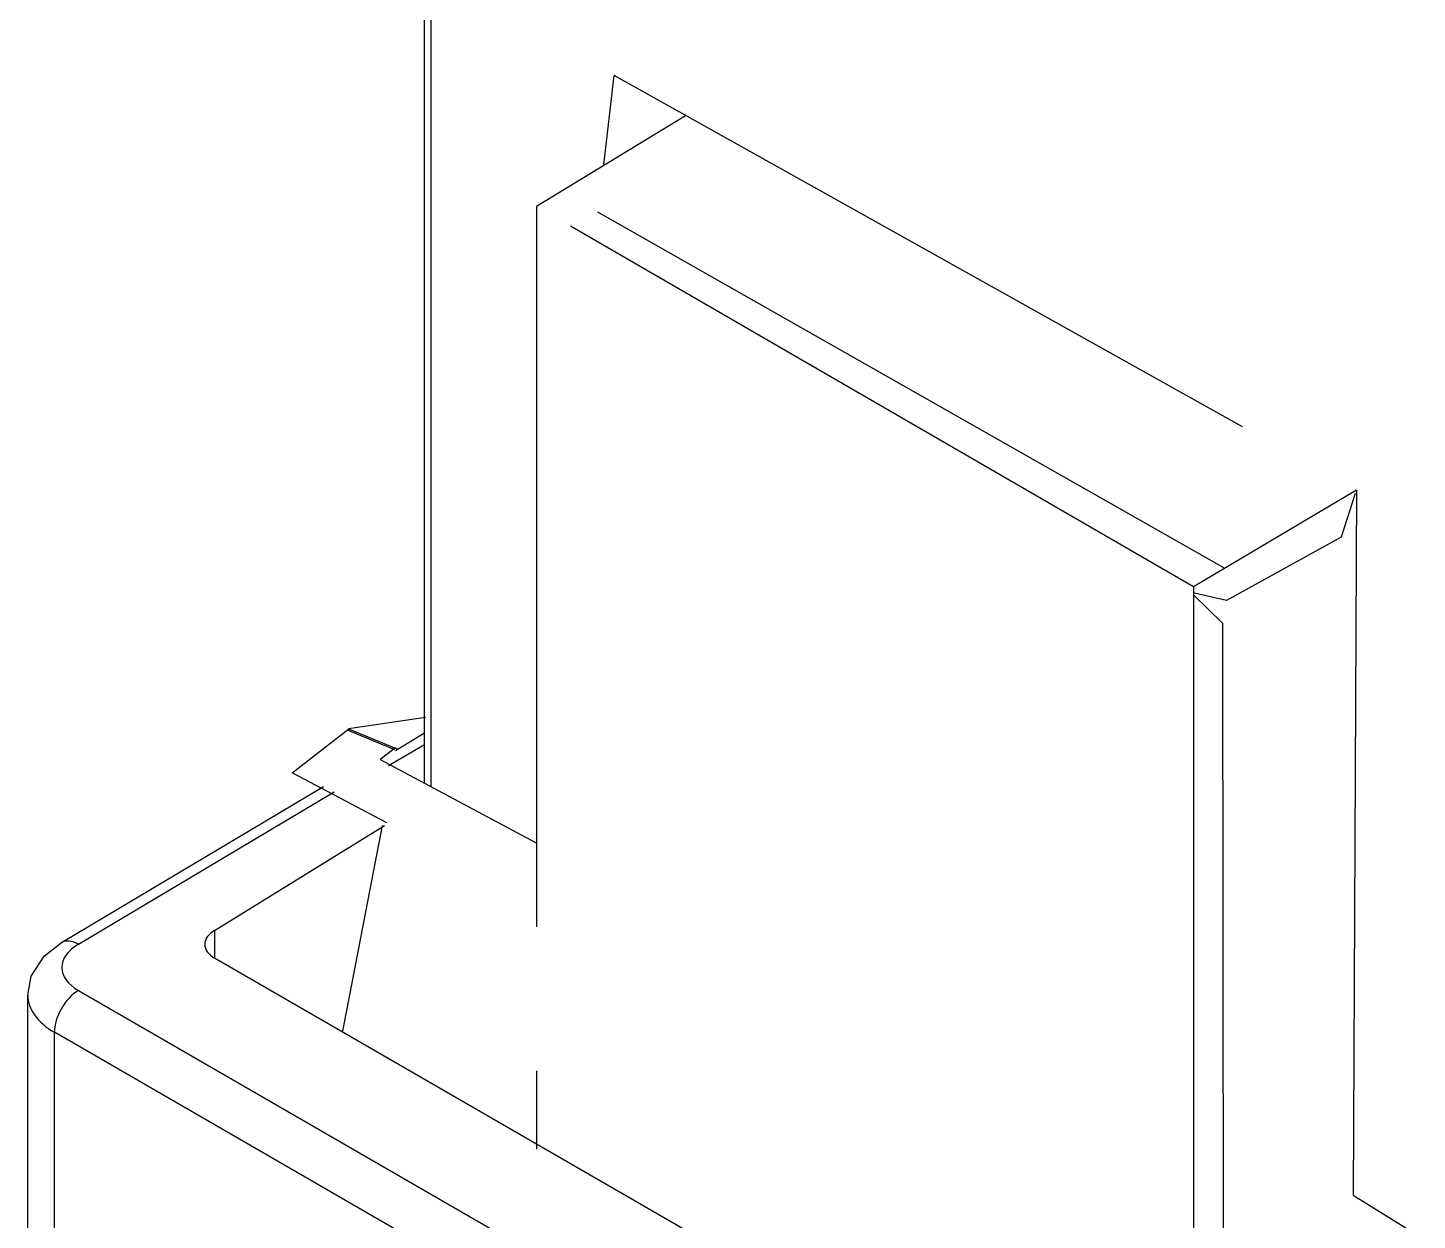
# Model space of a CAD drawing. Header units: millimetres. Extents: x 98 to 524, y -2487 to -1043.
# Drawn here: x 262.51 to 274.76, y -1251.76 to -1241.25 of the extents above; entities that cross this region are included whole.
import ezdxf

# ---------------------------------------------------------------- set-up
doc = ezdxf.new("R2010")
doc.units = ezdxf.units.MM
doc.linetypes.add('CENTER', pattern=[10.16, 6.35, -1.27, 1.27, -1.27])
doc.layers.get('0').update_dxf_attribs({"lineweight": 18})

msp = doc.modelspace()

# ---------------------------------------------------------------- linework, layer by layer
at = {"color": 7, "lineweight": -3, "ltscale": 0.462516}
msp.add_line((266.008, -1247.911), (266.008, -1232.022), dxfattribs=at)
at = {"color": 7, "lineweight": -3, "ltscale": 0.461321}
msp.add_line((266.067, -1247.942), (266.067, -1232.103), dxfattribs=at)
at = {"linetype": 'CENTER', "lineweight": -3}
for p, q in [((267.678, -1241.67), (267.588, -1242.459)), ((267.677, -1241.668), (274.227, -1245.325)), ((266.995, -1242.822), (268.311, -1242.022)), ((273.059, -1246.012), (267.211, -1242.691)), ((272.792, -1246.179), (266.995, -1242.823)), ((266.995, -1242.826), (266.995, -1251.136)), ((274.227, -1245.325), (272.792, -1246.179)), ((274.216, -1245.356), (274.094, -1245.74)), ((274.227, -1245.325), (274.2, -1251.543)), ((274.227, -1245.325), (274.227, -1245.325)), ((274.094, -1245.74), (273.081, -1246.298)), ((272.792, -1246.179), (272.792, -1254.439)), ((272.793, -1246.252), (273.047, -1246.499)), ((273.081, -1246.298), (272.799, -1246.236)), ((273.047, -1246.499), (273.053, -1254.55)), ((264.841, -1247.819), (265.34, -1247.43)), ((265.327, -1247.441), (265.744, -1247.613)), ((265.338, -1247.429), (266.018, -1247.329)), ((265.339, -1247.431), (265.772, -1247.609)), ((265.753, -1247.598), (265.616, -1247.702)), ((265.616, -1247.702), (266.992, -1248.435)), ((265.675, -1248.261), (264.841, -1247.819)), ((265.634, -1248.282), (265.285, -1250.096)), ((274.2, -1251.543), (277.215, -1253.413))]:
    msp.add_line(p, q, dxfattribs=at)
at = {"color": 7, "lineweight": -3, "ltscale": 0.088123}
for p, q in [((265.689, -1247.755), (266.008, -1247.569)), ((262.955, -1249.331), (265.212, -1247.986))]:
    msp.add_line(p, q, dxfattribs=at)
at = {"color": 7, "lineweight": -3, "ltscale": 0.092454}
for p, q in [((265.753, -1247.622), (266.008, -1247.467)), ((262.805, -1249.316), (265.118, -1247.94))]:
    msp.add_line(p, q, dxfattribs=at)
at = {"color": 7, "lineweight": -3, "ltscale": 0.053423}
msp.add_line((264.157, -1249.209), (265.655, -1248.282), dxfattribs=at)
at = {"color": 7, "lineweight": -3, "ltscale": 0.006124}
msp.add_line((264.157, -1249.209), (264.157, -1249.454), dxfattribs=at)
at = {"color": 7, "lineweight": -3, "ltscale": 0.293939}
msp.add_line((274.34, -1255.333), (264.157, -1249.454), dxfattribs=at)
at = {"color": 7, "lineweight": -3, "ltscale": 0.314351}
for p, q in [((273.845, -1256.027), (262.955, -1249.74)), ((273.633, -1256.394), (262.743, -1250.107))]:
    msp.add_line(p, q, dxfattribs=at)
at = {"color": 7, "lineweight": -3, "ltscale": 0.157175}
for p, q in [((262.509, -1256.067), (262.509, -1249.78)), ((262.743, -1256.394), (262.743, -1250.107))]:
    msp.add_line(p, q, dxfattribs=at)
at = {"color": 7, "lineweight": -3}
msp.add_lwpolyline([(262.509, -1249.78), (262.539, -1249.613), (262.652, -1249.436), (262.805, -1249.316)], dxfattribs=at)
for centre, major_axis, start_param, end_param in [((264.369, -1249.331), (0.3, 0), 2.356194, 3.141593), ((262.955, -1249.576), (-0.15, 0.26), 5.497787, 6.283185), ((263.309, -1249.535), (0.5, 0), 2.356194, 3.926991), ((264.369, -1249.331), (0.3, 0), 3.141593, 3.926991), ((262.955, -1249.984), (-0.15, -0.26), 3.926991, 5.497787), ((263.309, -1249.78), (0.8, 0), 3.141593, 3.926991)]:
    msp.add_ellipse(centre, major_axis=major_axis, ratio=0.57735, start_param=start_param, end_param=end_param, dxfattribs=at)

doc.saveas('drawing.dxf')
